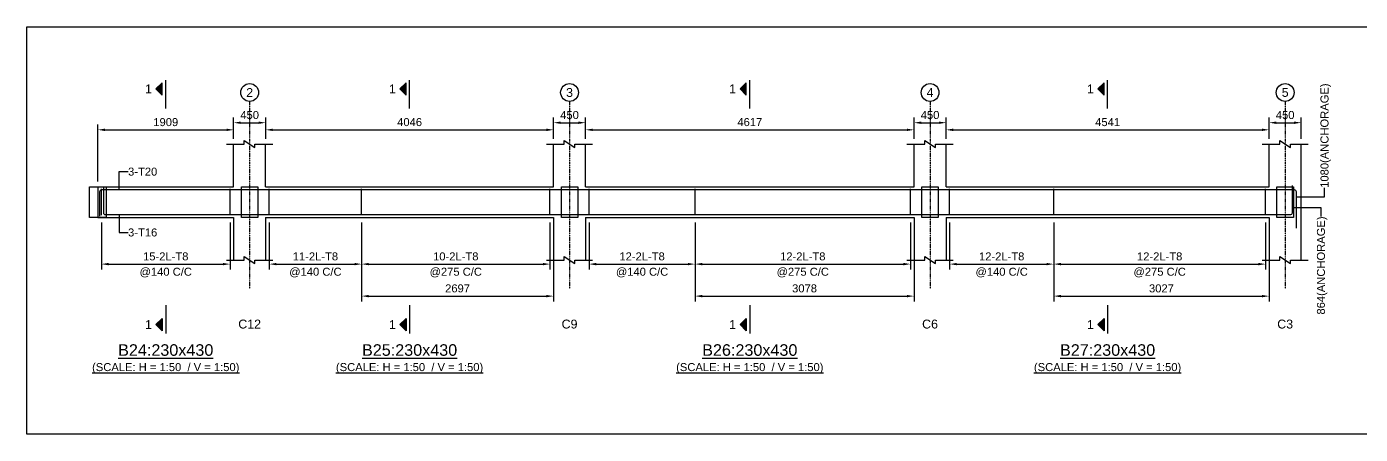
# Model space of a CAD drawing. Header units: inches. Extents: x -816171 to 9366335, y -450961 to 689132.
# Drawn here: x 3297472 to 3334961, y 181531 to 192991 of the extents above; entities that cross this region are included whole.
import ezdxf
from ezdxf.enums import TextEntityAlignment as Align

# ---------------------------------------------------------------- set-up
doc = ezdxf.new("R2010")
doc.units = ezdxf.units.IN
doc.header["$MEASUREMENT"] = 0
doc.linetypes.add('SCCenter', pattern=[1.2, 0.5, -0.3, 0.1, -0.3])
doc.linetypes.add('SCHidden', pattern=[1000, 500, -500])
for name, color, linetype in [('Concrete Line', 2, 'Continuous'), ('Cut Line', 31, 'Continuous'), ('Dimension', 31, 'Continuous'), ('Grid', 8, 'Continuous'), ('Labels', 4, 'Continuous'), ('Labels_Support', 4, 'Continuous'), ('Link', 225, 'Continuous'), ('Reinforcement', 130, 'Continuous'), ('Schedule Border', 60, 'Continuous'), ('Section Mark', 5, 'Continuous'), ('Solid', 25, 'Continuous'), ('Text', 31, 'Continuous'), ('Text_Scale', 31, 'Continuous')]:
    doc.layers.add(name, color=color, linetype=linetype)
doc.styles.add('SC-SansSerif', font='SansSerif')
doc.styles.get("Standard").update_dxf_attribs({"font": 'txt.shx'})
doc.dimstyles.new('SCBBSDimStyl', dxfattribs={"dimtxt": 225, "dimasz": 200, "dimexe": 150, "dimexo": 150, "dimgap": 100, "dimtad": 1, "dimtoh": 1, "dimdec": 0, "dimzin": 0, "dimdsep": 46, "dimtxsty": 'SC-SansSerif', "dimcen": 0.09, "dimclrd": 8, "dimclre": 8, "dimclrt": 31, "dimadec": 0, "dimazin": 0, "dimtfac": 1, "dimtdec": 0, "dimtix": 1, "dimtofl": 0, "dimtmove": 0, "dimatfit": 3, "dimfxl": 1, "dimtolj": 1, "dimtzin": 0, "dimarcsym": 0})
doc.dimstyles.get("Standard").update_dxf_attribs({"dimtxt": 0.18, "dimasz": 0.18, "dimexe": 0.18, "dimexo": 0.0625, "dimgap": 0.09, "dimtad": 0, "dimtih": 1, "dimtoh": 1, "dimdec": 4, "dimzin": 0, "dimdsep": 46, "dimtxsty": 'Standard', "dimcen": 0.09, "dimadec": 0, "dimazin": 0, "dimtfac": 1, "dimtdec": 4, "dimtofl": 0, "dimtmove": 0, "dimatfit": 3, "dimfxl": 1, "dimtolj": 1, "dimtzin": 0, "dimarcsym": 0})

# ---------------------------------------------------------------- blocks, each defined once
blk = doc.blocks.new('*D1151')
at = {"layer": 'DEFPOINTS', "color": 0, "transparency": 16777216}
for p in [(3299572, 187631), (3303190, 187631), (3303190, 186316)]:
    blk.add_point(p, dxfattribs=at)
at = {"layer": 'Dimension', "color": 8, "lineweight": -2, "transparency": 16777216}
for p, q in [((3299572, 187481), (3299572, 186166)), ((3303190, 187481), (3303190, 186166)), ((3299772, 186316), (3302990, 186316))]:
    blk.add_line(p, q, dxfattribs=at)
at = {"layer": 'Dimension', "color": 8, "transparency": 16777216}
for points in [[(3299772, 186349), (3299772, 186282), (3299572, 186316)], [(3302990, 186349), (3302990, 186282), (3303190, 186316)]]:
    blk.add_solid(points, dxfattribs=at)
at = {"layer": 'Dimension', "color": 31, "transparency": 16777216, "char_height": 225, "attachment_point": 5, "style": 'SC-SansSerif'}
for s, insert in [('\\A1;15-2L-T8', (3301381, 186531)), ('\\A1;@140 C/C', (3301381, 186079))]:
    blk.add_mtext(s, dxfattribs=dict(at, insert=insert))
blk = doc.blocks.new('*D1152')
at = {"layer": 'DEFPOINTS', "color": 0, "transparency": 16777216}
for p in [(3304290, 187631), (3306887, 187631), (3306887, 186316)]:
    blk.add_point(p, dxfattribs=at)
at = {"layer": 'Dimension', "color": 8, "lineweight": -2, "transparency": 16777216}
for p, q in [((3304290, 187481), (3304290, 186166)), ((3306887, 187481), (3306887, 186166)), ((3304490, 186316), (3306687, 186316))]:
    blk.add_line(p, q, dxfattribs=at)
at = {"layer": 'Dimension', "color": 8, "transparency": 16777216}
for points in [[(3304490, 186349), (3304490, 186282), (3304290, 186316)], [(3306687, 186349), (3306687, 186282), (3306887, 186316)]]:
    blk.add_solid(points, dxfattribs=at)
at = {"layer": 'Dimension', "color": 31, "transparency": 16777216, "char_height": 225, "attachment_point": 5, "style": 'SC-SansSerif'}
for s, insert in [('\\A1;11-2L-T8', (3305588, 186531)), ('\\A1;@140 C/C', (3305588, 186079))]:
    blk.add_mtext(s, dxfattribs=dict(at, insert=insert))
blk = doc.blocks.new('*D1153')
at = {"layer": 'DEFPOINTS', "color": 0, "transparency": 16777216}
for p in [(3306887, 187631), (3312182, 187631), (3312182, 186316)]:
    blk.add_point(p, dxfattribs=at)
at = {"layer": 'Dimension', "color": 8, "lineweight": -2, "transparency": 16777216}
for p, q in [((3306887, 187481), (3306887, 186166)), ((3312182, 187481), (3312182, 186166)), ((3307087, 186316), (3311982, 186316))]:
    blk.add_line(p, q, dxfattribs=at)
at = {"layer": 'Dimension', "color": 8, "transparency": 16777216}
for points in [[(3307087, 186349), (3307087, 186282), (3306887, 186316)], [(3311982, 186349), (3311982, 186282), (3312182, 186316)]]:
    blk.add_solid(points, dxfattribs=at)
at = {"layer": 'Dimension', "color": 31, "transparency": 16777216, "char_height": 225, "attachment_point": 5, "style": 'SC-SansSerif'}
for s, insert in [('\\A1;10-2L-T8', (3309534, 186531)), ('\\A1;@275 C/C', (3309534, 186079))]:
    blk.add_mtext(s, dxfattribs=dict(at, insert=insert))
blk = doc.blocks.new('*D1154')
at = {"layer": 'DEFPOINTS', "color": 0, "transparency": 16777216}
for p in [(3306887, 187631), (3312282, 187631), (3312282, 185416)]:
    blk.add_point(p, dxfattribs=at)
at = {"layer": 'Dimension', "color": 8, "lineweight": -2, "transparency": 16777216}
for p, q in [((3306887, 187481), (3306887, 185266)), ((3312282, 187481), (3312282, 185266)), ((3307087, 185416), (3312082, 185416))]:
    blk.add_line(p, q, dxfattribs=at)
at = {"layer": 'Dimension', "color": 8, "transparency": 16777216}
for points in [[(3307087, 185449), (3307087, 185382), (3306887, 185416)], [(3312082, 185449), (3312082, 185382), (3312282, 185416)]]:
    blk.add_solid(points, dxfattribs=at)
at = {"layer": 'Dimension', "color": 31, "transparency": 16777216, "insert": (3309584, 185632), "char_height": 225, "attachment_point": 5, "style": 'SC-SansSerif'}
blk.add_mtext('\\A1;2697', dxfattribs=at)
blk = doc.blocks.new('*D1155')
at = {"layer": 'DEFPOINTS', "color": 0, "transparency": 16777216}
for p in [(3313282, 187631), (3316260, 187631), (3316260, 186316)]:
    blk.add_point(p, dxfattribs=at)
at = {"layer": 'Dimension', "color": 8, "lineweight": -2, "transparency": 16777216}
for p, q in [((3313282, 187481), (3313282, 186166)), ((3316260, 187481), (3316260, 186166)), ((3313482, 186316), (3316060, 186316))]:
    blk.add_line(p, q, dxfattribs=at)
at = {"layer": 'Dimension', "color": 8, "transparency": 16777216}
for points in [[(3313482, 186349), (3313482, 186282), (3313282, 186316)], [(3316060, 186349), (3316060, 186282), (3316260, 186316)]]:
    blk.add_solid(points, dxfattribs=at)
at = {"layer": 'Dimension', "color": 31, "transparency": 16777216, "char_height": 225, "attachment_point": 5, "style": 'SC-SansSerif'}
for s, insert in [('\\A1;12-2L-T8', (3314771, 186531)), ('\\A1;@140 C/C', (3314771, 186079))]:
    blk.add_mtext(s, dxfattribs=dict(at, insert=insert))
blk = doc.blocks.new('*D1156')
at = {"layer": 'DEFPOINTS', "color": 0, "transparency": 16777216}
for p in [(3316260, 187631), (3322316, 187631), (3322316, 186316)]:
    blk.add_point(p, dxfattribs=at)
at = {"layer": 'Dimension', "color": 8, "lineweight": -2, "transparency": 16777216}
for p, q in [((3316260, 187481), (3316260, 186166)), ((3322316, 187481), (3322316, 186166)), ((3316460, 186316), (3322116, 186316))]:
    blk.add_line(p, q, dxfattribs=at)
at = {"layer": 'Dimension', "color": 8, "transparency": 16777216}
for points in [[(3316460, 186349), (3316460, 186282), (3316260, 186316)], [(3322116, 186349), (3322116, 186282), (3322316, 186316)]]:
    blk.add_solid(points, dxfattribs=at)
at = {"layer": 'Dimension', "color": 31, "transparency": 16777216, "char_height": 225, "attachment_point": 5, "style": 'SC-SansSerif'}
for s, insert in [('\\A1;12-2L-T8', (3319288, 186531)), ('\\A1;@275 C/C', (3319288, 186079))]:
    blk.add_mtext(s, dxfattribs=dict(at, insert=insert))
blk = doc.blocks.new('*D1157')
at = {"layer": 'DEFPOINTS', "color": 0, "transparency": 16777216}
for p in [(3316260, 187631), (3322416, 187631), (3322416, 185416)]:
    blk.add_point(p, dxfattribs=at)
at = {"layer": 'Dimension', "color": 8, "lineweight": -2, "transparency": 16777216}
for p, q in [((3316260, 187481), (3316260, 185266)), ((3322416, 187481), (3322416, 185266)), ((3316460, 185416), (3322216, 185416))]:
    blk.add_line(p, q, dxfattribs=at)
at = {"layer": 'Dimension', "color": 8, "transparency": 16777216}
for points in [[(3316460, 185449), (3316460, 185382), (3316260, 185416)], [(3322216, 185449), (3322216, 185382), (3322416, 185416)]]:
    blk.add_solid(points, dxfattribs=at)
at = {"layer": 'Dimension', "color": 31, "transparency": 16777216, "insert": (3319338, 185632), "char_height": 225, "attachment_point": 5, "style": 'SC-SansSerif'}
blk.add_mtext('\\A1;3078', dxfattribs=at)
blk = doc.blocks.new('*D1158')
at = {"layer": 'DEFPOINTS', "color": 0, "transparency": 16777216}
for p in [(3323416, 187631), (3326343, 187631), (3326343, 186316)]:
    blk.add_point(p, dxfattribs=at)
at = {"layer": 'Dimension', "color": 8, "lineweight": -2, "transparency": 16777216}
for p, q in [((3323416, 187481), (3323416, 186166)), ((3326343, 187481), (3326343, 186166)), ((3323616, 186316), (3326143, 186316))]:
    blk.add_line(p, q, dxfattribs=at)
at = {"layer": 'Dimension', "color": 8, "transparency": 16777216}
for points in [[(3323616, 186349), (3323616, 186282), (3323416, 186316)], [(3326143, 186349), (3326143, 186282), (3326343, 186316)]]:
    blk.add_solid(points, dxfattribs=at)
at = {"layer": 'Dimension', "color": 31, "transparency": 16777216, "char_height": 225, "attachment_point": 5, "style": 'SC-SansSerif'}
for s, insert in [('\\A1;12-2L-T8', (3324879, 186531)), ('\\A1;@140 C/C', (3324879, 186079))]:
    blk.add_mtext(s, dxfattribs=dict(at, insert=insert))
blk = doc.blocks.new('*D1159')
at = {"layer": 'DEFPOINTS', "color": 0, "transparency": 16777216}
for p in [(3326343, 187631), (3332298, 187631), (3332298, 186316)]:
    blk.add_point(p, dxfattribs=at)
at = {"layer": 'Dimension', "color": 8, "lineweight": -2, "transparency": 16777216}
for p, q in [((3326343, 187481), (3326343, 186166)), ((3332298, 187481), (3332298, 186166)), ((3326543, 186316), (3332098, 186316))]:
    blk.add_line(p, q, dxfattribs=at)
at = {"layer": 'Dimension', "color": 8, "transparency": 16777216}
for points in [[(3326543, 186349), (3326543, 186282), (3326343, 186316)], [(3332098, 186349), (3332098, 186282), (3332298, 186316)]]:
    blk.add_solid(points, dxfattribs=at)
at = {"layer": 'Dimension', "color": 31, "transparency": 16777216, "char_height": 225, "attachment_point": 5, "style": 'SC-SansSerif'}
for s, insert in [('\\A1;12-2L-T8', (3329320, 186531)), ('\\A1;@275 C/C', (3329320, 186079))]:
    blk.add_mtext(s, dxfattribs=dict(at, insert=insert))
blk = doc.blocks.new('*D1160')
at = {"layer": 'DEFPOINTS', "color": 0, "transparency": 16777216}
for p in [(3326343, 187631), (3332398, 187631), (3332398, 185416)]:
    blk.add_point(p, dxfattribs=at)
at = {"layer": 'Dimension', "color": 8, "lineweight": -2, "transparency": 16777216}
for p, q in [((3326343, 187481), (3326343, 185266)), ((3332398, 187481), (3332398, 185266)), ((3326543, 185416), (3332198, 185416))]:
    blk.add_line(p, q, dxfattribs=at)
at = {"layer": 'Dimension', "color": 8, "transparency": 16777216}
for points in [[(3326543, 185449), (3326543, 185382), (3326343, 185416)], [(3332198, 185449), (3332198, 185382), (3332398, 185416)]]:
    blk.add_solid(points, dxfattribs=at)
at = {"layer": 'Dimension', "color": 31, "transparency": 16777216, "insert": (3329370, 185632), "char_height": 225, "attachment_point": 5, "style": 'SC-SansSerif'}
blk.add_mtext('\\A1;3027', dxfattribs=at)
blk = doc.blocks.new('*D1173')
at = {"layer": 'DEFPOINTS', "color": 0, "transparency": 16777216}
for p in [(3303290, 190091), (3303290, 189691), (3299472, 188491)]:
    blk.add_point(p, dxfattribs=at)
at = {"layer": 'Dimension', "color": 8, "lineweight": -2, "transparency": 16777216}
for p, q in [((3299472, 188641), (3299472, 190241)), ((3299672, 190091), (3303090, 190091)), ((3303290, 189841), (3303290, 190241))]:
    blk.add_line(p, q, dxfattribs=at)
at = {"layer": 'Dimension', "color": 8, "transparency": 16777216}
for points in [[(3299672, 190124), (3299672, 190057), (3299472, 190091)], [(3303090, 190124), (3303090, 190057), (3303290, 190091)]]:
    blk.add_solid(points, dxfattribs=at)
at = {"layer": 'Dimension', "color": 31, "transparency": 16777216, "insert": (3301381, 190306), "char_height": 225, "attachment_point": 5, "style": 'SC-SansSerif'}
blk.add_mtext('\\A1;1909', dxfattribs=at)
blk = doc.blocks.new('*D1174')
at = {"layer": 'DEFPOINTS', "color": 0, "transparency": 16777216}
for p in [(3312282, 190091), (3304190, 189691), (3312282, 189691)]:
    blk.add_point(p, dxfattribs=at)
at = {"layer": 'Dimension', "color": 8, "lineweight": -2, "transparency": 16777216}
for p, q in [((3304190, 189841), (3304190, 190241)), ((3304390, 190091), (3312082, 190091)), ((3312282, 189841), (3312282, 190241))]:
    blk.add_line(p, q, dxfattribs=at)
at = {"layer": 'Dimension', "color": 8, "transparency": 16777216}
for points in [[(3304390, 190124), (3304390, 190057), (3304190, 190091)], [(3312082, 190124), (3312082, 190057), (3312282, 190091)]]:
    blk.add_solid(points, dxfattribs=at)
at = {"layer": 'Dimension', "color": 31, "transparency": 16777216, "insert": (3308236, 190307), "char_height": 225, "attachment_point": 5, "style": 'SC-SansSerif'}
blk.add_mtext('\\A1;4046', dxfattribs=at)
blk = doc.blocks.new('*D1175')
at = {"layer": 'DEFPOINTS', "color": 0, "transparency": 16777216}
for p in [(3322416, 190091), (3313182, 189691), (3322416, 189691)]:
    blk.add_point(p, dxfattribs=at)
at = {"layer": 'Dimension', "color": 8, "lineweight": -2, "transparency": 16777216}
for p, q in [((3313182, 189841), (3313182, 190241)), ((3313382, 190091), (3322216, 190091)), ((3322416, 189841), (3322416, 190241))]:
    blk.add_line(p, q, dxfattribs=at)
at = {"layer": 'Dimension', "color": 8, "transparency": 16777216}
for points in [[(3313382, 190124), (3313382, 190057), (3313182, 190091)], [(3322216, 190124), (3322216, 190057), (3322416, 190091)]]:
    blk.add_solid(points, dxfattribs=at)
at = {"layer": 'Dimension', "color": 31, "transparency": 16777216, "insert": (3317799, 190307), "char_height": 225, "attachment_point": 5, "style": 'SC-SansSerif'}
blk.add_mtext('\\A1;4617', dxfattribs=at)
blk = doc.blocks.new('*D1176')
at = {"layer": 'DEFPOINTS', "color": 0, "transparency": 16777216}
for p in [(3332398, 190091), (3323316, 189691), (3332398, 189691)]:
    blk.add_point(p, dxfattribs=at)
at = {"layer": 'Dimension', "color": 8, "lineweight": -2, "transparency": 16777216}
for p, q in [((3323316, 189841), (3323316, 190241)), ((3323516, 190091), (3332198, 190091)), ((3332398, 189841), (3332398, 190241))]:
    blk.add_line(p, q, dxfattribs=at)
at = {"layer": 'Dimension', "color": 8, "transparency": 16777216}
for points in [[(3323516, 190124), (3323516, 190057), (3323316, 190091)], [(3332198, 190124), (3332198, 190057), (3332398, 190091)]]:
    blk.add_solid(points, dxfattribs=at)
at = {"layer": 'Dimension', "color": 31, "transparency": 16777216, "insert": (3327857, 190306), "char_height": 225, "attachment_point": 5, "style": 'SC-SansSerif'}
blk.add_mtext('\\A1;4541', dxfattribs=at)
blk = doc.blocks.new('*D1177')
at = {"layer": 'DEFPOINTS', "color": 0, "transparency": 16777216}
for p in [(3304190, 190291), (3303290, 189691), (3304190, 189691)]:
    blk.add_point(p, dxfattribs=at)
at = {"layer": 'Dimension', "color": 8, "lineweight": -2, "transparency": 16777216}
for p, q in [((3303290, 189841), (3303290, 190441)), ((3303490, 190291), (3303990, 190291)), ((3304190, 189841), (3304190, 190441))]:
    blk.add_line(p, q, dxfattribs=at)
at = {"layer": 'Dimension', "color": 8, "transparency": 16777216}
for points in [[(3303490, 190324), (3303490, 190257), (3303290, 190291)], [(3303990, 190324), (3303990, 190257), (3304190, 190291)]]:
    blk.add_solid(points, dxfattribs=at)
at = {"layer": 'Dimension', "color": 31, "transparency": 16777216, "insert": (3303740, 190506), "char_height": 225, "attachment_point": 5, "style": 'SC-SansSerif'}
blk.add_mtext('\\A1;450', dxfattribs=at)
blk = doc.blocks.new('*D1178')
at = {"layer": 'DEFPOINTS', "color": 0, "transparency": 16777216}
for p in [(3313182, 190291), (3312282, 189691), (3313182, 189691)]:
    blk.add_point(p, dxfattribs=at)
at = {"layer": 'Dimension', "color": 8, "lineweight": -2, "transparency": 16777216}
for p, q in [((3312282, 189841), (3312282, 190441)), ((3312482, 190291), (3312982, 190291)), ((3313182, 189841), (3313182, 190441))]:
    blk.add_line(p, q, dxfattribs=at)
at = {"layer": 'Dimension', "color": 8, "transparency": 16777216}
for points in [[(3312482, 190324), (3312482, 190257), (3312282, 190291)], [(3312982, 190324), (3312982, 190257), (3313182, 190291)]]:
    blk.add_solid(points, dxfattribs=at)
at = {"layer": 'Dimension', "color": 31, "transparency": 16777216, "insert": (3312732, 190506), "char_height": 225, "attachment_point": 5, "style": 'SC-SansSerif'}
blk.add_mtext('\\A1;450', dxfattribs=at)
blk = doc.blocks.new('*D1179')
at = {"layer": 'DEFPOINTS', "color": 0, "transparency": 16777216}
for p in [(3323316, 190291), (3322416, 189691), (3323316, 189691)]:
    blk.add_point(p, dxfattribs=at)
at = {"layer": 'Dimension', "color": 8, "lineweight": -2, "transparency": 16777216}
for p, q in [((3322416, 189841), (3322416, 190441)), ((3322616, 190291), (3323116, 190291)), ((3323316, 189841), (3323316, 190441))]:
    blk.add_line(p, q, dxfattribs=at)
at = {"layer": 'Dimension', "color": 8, "transparency": 16777216}
for points in [[(3322616, 190324), (3322616, 190257), (3322416, 190291)], [(3323116, 190324), (3323116, 190257), (3323316, 190291)]]:
    blk.add_solid(points, dxfattribs=at)
at = {"layer": 'Dimension', "color": 31, "transparency": 16777216, "insert": (3322866, 190506), "char_height": 225, "attachment_point": 5, "style": 'SC-SansSerif'}
blk.add_mtext('\\A1;450', dxfattribs=at)
blk = doc.blocks.new('*D1180')
at = {"layer": 'DEFPOINTS', "color": 0, "transparency": 16777216}
for p in [(3333298, 190291), (3332398, 189691), (3333298, 189691)]:
    blk.add_point(p, dxfattribs=at)
at = {"layer": 'Dimension', "color": 8, "lineweight": -2, "transparency": 16777216}
for p, q in [((3332398, 189841), (3332398, 190441)), ((3332598, 190291), (3333098, 190291)), ((3333298, 189841), (3333298, 190441))]:
    blk.add_line(p, q, dxfattribs=at)
at = {"layer": 'Dimension', "color": 8, "transparency": 16777216}
for points in [[(3332598, 190324), (3332598, 190257), (3332398, 190291)], [(3333098, 190324), (3333098, 190257), (3333298, 190291)]]:
    blk.add_solid(points, dxfattribs=at)
at = {"layer": 'Dimension', "color": 31, "transparency": 16777216, "insert": (3332848, 190506), "char_height": 225, "attachment_point": 5, "style": 'SC-SansSerif'}
blk.add_mtext('\\A1;450', dxfattribs=at)

msp = doc.modelspace()

# ---------------------------------------------------------------- hatches: boundary and pattern name
at = {"layer": 'Solid'}
for points in [[(3301280.66025, 191415.52424), (3301105.66025, 191240.52424), (3301280.66025, 191065.52424), (3301280.66025, 191415.52424)], [(3308136.16025, 191415.52424), (3307961.16025, 191240.52424), (3308136.16025, 191065.52424), (3308136.16025, 191415.52424)], [(3317698.66025, 191415.52424), (3317523.66025, 191240.52424), (3317698.66025, 191065.52424), (3317698.66025, 191415.52424)], [(3327756.66025, 191415.52424), (3327581.66025, 191240.52424), (3327756.66025, 191065.52424), (3327756.66025, 191415.52424)], [(3301280.66025, 184440.52424), (3301105.66025, 184615.52424), (3301280.66025, 184790.52424), (3301280.66025, 184440.52424)], [(3308136.16025, 184440.52424), (3307961.16025, 184615.52424), (3308136.16025, 184790.52424), (3308136.16025, 184440.52424)], [(3317698.66025, 184440.52424), (3317523.66025, 184615.52424), (3317698.66025, 184790.52424), (3317698.66025, 184440.52424)], [(3327756.66025, 184440.52424), (3327581.66025, 184615.52424), (3327756.66025, 184790.52424), (3327756.66025, 184440.52424)]]:
    msp.add_hatch(color=256, dxfattribs=at).paths.add_polyline_path(points, flags=0)

# ---------------------------------------------------------------- linework, layer by layer
at = {"layer": 'Concrete Line'}
for p, q in [((3303289.66025, 188490.52424), (3303289.66025, 189690.52424)), ((3304189.66025, 188490.52424), (3304189.66025, 189690.52424)), ((3312281.66025, 188490.52424), (3312281.66025, 189690.52424)), ((3313181.66025, 188490.52424), (3313181.66025, 189690.52424)), ((3322415.66025, 188490.52424), (3322415.66025, 189690.52424)), ((3323315.66025, 188490.52424), (3323315.66025, 189690.52424)), ((3332397.66025, 188490.52424), (3332397.66025, 189690.52424)), ((3333297.66025, 186430.52424), (3333297.66025, 189690.52424)), ((3299471.66025, 188490.52424), (3299471.66025, 187630.52424)), ((3303289.66025, 187630.52424), (3303289.66025, 186430.52424)), ((3304189.66025, 187630.52424), (3304189.66025, 186430.52424)), ((3312281.66025, 187630.52424), (3312281.66025, 186430.52424)), ((3313181.66025, 187630.52424), (3313181.66025, 186430.52424)), ((3322415.66025, 187630.52424), (3322415.66025, 186430.52424)), ((3323315.66025, 187630.52424), (3323315.66025, 186430.52424)), ((3332397.66025, 187630.52424), (3332397.66025, 186430.52424))]:
    msp.add_line(p, q, dxfattribs=at)
for points in [[(3299241.66025, 188490.52424), (3299701.66025, 188490.52424), (3299701.66025, 188490.52424), (3299701.66025, 187630.52424), (3299701.66025, 187630.52424), (3299241.66025, 187630.52424), (3299241.66025, 187630.52424), (3299241.66025, 188490.52424)], [(3303509.66025, 188490.52424), (3303969.66025, 188490.52424), (3303969.66025, 188490.52424), (3303969.66025, 187630.52424), (3303969.66025, 187630.52424), (3303509.66025, 187630.52424), (3303509.66025, 187630.52424), (3303509.66025, 188490.52424)], [(3312501.66025, 188490.52424), (3312961.66025, 188490.52424), (3312961.66025, 188490.52424), (3312961.66025, 187630.52424), (3312961.66025, 187630.52424), (3312501.66025, 187630.52424), (3312501.66025, 187630.52424), (3312501.66025, 188490.52424)], [(3322635.66025, 188490.52424), (3323095.66025, 188490.52424), (3323095.66025, 188490.52424), (3323095.66025, 187630.52424), (3323095.66025, 187630.52424), (3322635.66025, 187630.52424), (3322635.66025, 187630.52424), (3322635.66025, 188490.52424)], [(3332617.66025, 188490.52424), (3333077.66025, 188490.52424), (3333077.66025, 188490.52424), (3333077.66025, 187630.52424), (3333077.66025, 187630.52424), (3332617.66025, 187630.52424), (3332617.66025, 187630.52424), (3332617.66025, 188490.52424)]]:
    msp.add_lwpolyline(points, close=True, dxfattribs=at)
at = {"layer": 'Concrete Line', "linetype": 'SCHidden'}
for points in [[(3299241.66025, 188490.52424), (3299701.66025, 188490.52424), (3299701.66025, 188490.52424), (3299701.66025, 187630.52424), (3299701.66025, 187630.52424), (3299241.66025, 187630.52424), (3299241.66025, 187630.52424), (3299241.66025, 188490.52424)], [(3303509.66025, 188490.52424), (3303969.66025, 188490.52424), (3303969.66025, 188490.52424), (3303969.66025, 187630.52424), (3303969.66025, 187630.52424), (3303509.66025, 187630.52424), (3303509.66025, 187630.52424), (3303509.66025, 188490.52424)], [(3312501.66025, 188490.52424), (3312961.66025, 188490.52424), (3312961.66025, 188490.52424), (3312961.66025, 187630.52424), (3312961.66025, 187630.52424), (3312501.66025, 187630.52424), (3312501.66025, 187630.52424), (3312501.66025, 188490.52424)], [(3322635.66025, 188490.52424), (3323095.66025, 188490.52424), (3323095.66025, 188490.52424), (3323095.66025, 187630.52424), (3323095.66025, 187630.52424), (3322635.66025, 187630.52424), (3322635.66025, 187630.52424), (3322635.66025, 188490.52424)], [(3332617.66025, 188490.52424), (3333077.66025, 188490.52424), (3333077.66025, 188490.52424), (3333077.66025, 187630.52424), (3333077.66025, 187630.52424), (3332617.66025, 187630.52424), (3332617.66025, 187630.52424), (3332617.66025, 188490.52424)]]:
    msp.add_lwpolyline(points, close=True, dxfattribs=at)
at = {"layer": 'Concrete Line'}
for points in [[(3299471.66025, 188490.52424), (3303289.66025, 188490.52424)], [(3304189.66025, 188490.52424), (3312281.66025, 188490.52424)], [(3313181.66025, 188490.52424), (3322415.66025, 188490.52424)], [(3323315.66025, 188490.52424), (3332397.66025, 188490.52424)], [(3299471.66025, 187630.52424), (3303289.66025, 187630.52424)], [(3304189.66025, 187630.52424), (3312281.66025, 187630.52424)], [(3313181.66025, 187630.52424), (3322415.66025, 187630.52424)], [(3323315.66025, 187630.52424), (3332397.66025, 187630.52424)]]:
    msp.add_lwpolyline(points, dxfattribs=at)
at = {"layer": 'Cut Line'}
for points in [[(3303089.66025, 189690.52424), (3303589.66025, 189690.52424), (3303589.66025, 189790.52424), (3303889.66025, 189590.52424), (3303889.66025, 189690.52424), (3304389.66025, 189690.52424)], [(3312081.66025, 189690.52424), (3312581.66025, 189690.52424), (3312581.66025, 189790.52424), (3312881.66025, 189590.52424), (3312881.66025, 189690.52424), (3313381.66025, 189690.52424)], [(3322215.66025, 189690.52424), (3322715.66025, 189690.52424), (3322715.66025, 189790.52424), (3323015.66025, 189590.52424), (3323015.66025, 189690.52424), (3323515.66025, 189690.52424)], [(3332197.66025, 189690.52424), (3332697.66025, 189690.52424), (3332697.66025, 189790.52424), (3332997.66025, 189590.52424), (3332997.66025, 189690.52424), (3333497.66025, 189690.52424)], [(3303089.66025, 186430.52424), (3303589.66025, 186430.52424), (3303589.66025, 186530.52424), (3303889.66025, 186330.52424), (3303889.66025, 186430.52424), (3304389.66025, 186430.52424)], [(3312081.66025, 186430.52424), (3312581.66025, 186430.52424), (3312581.66025, 186530.52424), (3312881.66025, 186330.52424), (3312881.66025, 186430.52424), (3313381.66025, 186430.52424)], [(3322215.66025, 186430.52424), (3322715.66025, 186430.52424), (3322715.66025, 186530.52424), (3323015.66025, 186330.52424), (3323015.66025, 186430.52424), (3323515.66025, 186430.52424)], [(3332197.66025, 186430.52424), (3332697.66025, 186430.52424), (3332697.66025, 186530.52424), (3332997.66025, 186330.52424), (3332997.66025, 186430.52424), (3333497.66025, 186430.52424)]]:
    msp.add_lwpolyline(points, dxfattribs=at)
at = {"layer": 'Grid', "linetype": 'SCCenter'}
for p, q in [((3303739.66025, 190890.52424), (3303739.66025, 185630.52424)), ((3312731.66025, 190890.52424), (3312731.66025, 185630.52424)), ((3322865.66025, 190890.52424), (3322865.66025, 185630.52424)), ((3332847.66025, 190890.52424), (3332847.66025, 185630.52424))]:
    msp.add_line(p, q, dxfattribs=at)
at = {"layer": 'Grid'}
for centre in [(3303739.66025, 191140.52424), (3312731.66025, 191140.52424), (3322865.66025, 191140.52424), (3332847.66025, 191140.52424)]:
    msp.add_circle(centre, 250, dxfattribs=at)
at = {"layer": 'Link'}
for p, q in [((3299571.66025, 187690.52424), (3299571.66025, 188430.52424)), ((3303189.66025, 187690.52424), (3303189.66025, 188430.52424)), ((3304289.66025, 187690.52424), (3304289.66025, 188430.52424)), ((3306886.99959, 187690.52424), (3306886.99959, 188430.52424)), ((3312181.66025, 187690.52424), (3312181.66025, 188430.52424)), ((3313281.66025, 187690.52424), (3313281.66025, 188430.52424)), ((3316259.66633, 187690.52424), (3316259.66633, 188430.52424)), ((3322315.66025, 187690.52424), (3322315.66025, 188430.52424)), ((3323415.66025, 187690.52424), (3323415.66025, 188430.52424)), ((3326342.99965, 187690.52424), (3326342.99965, 188430.52424)), ((3332297.66025, 187690.52424), (3332297.66025, 188430.52424))]:
    msp.add_line(p, q, dxfattribs=at)
at = {"layer": 'Reinforcement'}
for points in [[(3299531.66025, 187660.52424), (3299531.66025, 188360.52424, -0.4142135624), (3299581.66025, 188410.52424), (3333102.66936, 188410.52424, -0.4142135343), (3333152.66936, 188360.52424), (3333152.66936, 187326.52424)], [(3299631.66025, 188460.52424), (3299631.66025, 187756.52424, 0.4142135624), (3299681.66025, 187706.52424), (3333004.65575, 187706.52424, 0.414213561), (3333054.65575, 187756.52424), (3333054.65575, 188522.52424)]]:
    msp.add_lwpolyline(points, format="xyb", dxfattribs=at)
at = {"layer": 'Schedule Border'}
msp.add_lwpolyline([(3297471.66025, 192990.52424), (3392996.66936, 192990.52424), (3392996.66936, 181530.52424), (3297471.66025, 181530.52424)], close=True, dxfattribs=at)
at = {"layer": 'Section Mark'}
for points in [[(3301280.66025, 191415.52424), (3301105.66025, 191240.52424), (3301280.66025, 191065.52424), (3301280.66025, 191415.52424)], [(3301380.66025, 190690.52424), (3301380.66025, 191490.52424)], [(3308136.16025, 191415.52424), (3307961.16025, 191240.52424), (3308136.16025, 191065.52424), (3308136.16025, 191415.52424)], [(3308236.16025, 190690.52424), (3308236.16025, 191490.52424)], [(3317698.66025, 191415.52424), (3317523.66025, 191240.52424), (3317698.66025, 191065.52424), (3317698.66025, 191415.52424)], [(3317798.66025, 190690.52424), (3317798.66025, 191490.52424)], [(3327756.66025, 191415.52424), (3327581.66025, 191240.52424), (3327756.66025, 191065.52424), (3327756.66025, 191415.52424)], [(3327856.66025, 190690.52424), (3327856.66025, 191490.52424)], [(3301380.66025, 185165.52424), (3301380.66025, 184365.52424)], [(3308236.16025, 185165.52424), (3308236.16025, 184365.52424)], [(3317798.66025, 185165.52424), (3317798.66025, 184365.52424)], [(3327856.66025, 185165.52424), (3327856.66025, 184365.52424)], [(3301280.66025, 184440.52424), (3301105.66025, 184615.52424), (3301280.66025, 184790.52424), (3301280.66025, 184440.52424)], [(3308136.16025, 184440.52424), (3307961.16025, 184615.52424), (3308136.16025, 184790.52424), (3308136.16025, 184440.52424)], [(3317698.66025, 184440.52424), (3317523.66025, 184615.52424), (3317698.66025, 184790.52424), (3317698.66025, 184440.52424)], [(3327756.66025, 184440.52424), (3327581.66025, 184615.52424), (3327756.66025, 184790.52424), (3327756.66025, 184440.52424)]]:
    msp.add_lwpolyline(points, dxfattribs=at)

# ---------------------------------------------------------------- texts
at = {"layer": 'Grid', "style": 'SC-SansSerif'}
for s, p in [('2', (3303739.66025, 191140.52424)), ('3', (3312731.66025, 191140.52424)), ('4', (3322865.66025, 191140.52424)), ('5', (3332847.66025, 191140.52424))]:
    msp.add_text(s, height=250, dxfattribs=at).set_placement(p, align=Align.MIDDLE)
at = {"layer": 'Labels', "style": 'SC-SansSerif'}
for s, p in [('%%uB24:230x430', (3301380.66025, 183640.52424)), ('%%uB25:230x430', (3308235.66025, 183640.52424)), ('%%uB26:230x430', (3317798.66025, 183640.52424)), ('%%uB27:230x430', (3327856.66025, 183640.52424))]:
    msp.add_text(s, height=325, dxfattribs=at).set_placement(p, align=Align.BOTTOM_CENTER)
at = {"layer": 'Labels_Support', "style": 'SC-SansSerif'}
for s, p in [('C12', (3303739.66025, 184430.52424)), ('C9', (3312731.66025, 184430.52424)), ('C6', (3322865.66025, 184430.52424)), ('C3', (3332847.66025, 184430.52424))]:
    msp.add_text(s, height=250, dxfattribs=at).set_placement(p, align=Align.BOTTOM_CENTER)
at = {"layer": 'Section Mark', "style": 'SC-SansSerif'}
for p in [(3300993.16025, 191240.52424), (3307848.66025, 191240.52424), (3317411.16025, 191240.52424), (3327469.16025, 191240.52424), (3300993.16025, 184615.52424), (3307848.66025, 184615.52424), (3317411.16025, 184615.52424), (3327469.16025, 184615.52424)]:
    msp.add_text('1', height=250, dxfattribs=at).set_placement(p, align=Align.MIDDLE_RIGHT)
at = {"layer": 'Text', "style": 'SC-SansSerif'}
msp.add_text('1080(ANCHORAGE)', height=225, rotation=90, dxfattribs=at).set_placement((3333953.66025, 188460.52424), align=Align.MIDDLE_LEFT)
for s, p in [('3-T20', (3300321.66025, 188915.52424)), ('3-T16', (3300321.66025, 187205.52424))]:
    msp.add_text(s, height=225, dxfattribs=at).set_placement(p, align=Align.MIDDLE_LEFT)
msp.add_text('864(ANCHORAGE)', height=225, rotation=90, dxfattribs=at).set_placement((3333853.66025, 187656.52424), align=Align.MIDDLE_RIGHT)
at = {"layer": 'Text_Scale', "style": 'SC-SansSerif'}
for p in [(3301380.66025, 183240.52424), (3308235.66025, 183240.52424), (3317798.66025, 183240.52424), (3327856.66025, 183240.52424)]:
    msp.add_text('%%u(SCALE: H = 1:50  / V = 1:50)', height=225, dxfattribs=at).set_placement(p, align=Align.BOTTOM_CENTER)

# ---------------------------------------------------------------- dimensions: what is measured, and where the dimension line sits
at = {"layer": 'Dimension'}
for base, p1, p2, text, picture, middle in [((3303289.66025, 190090.52424), (3299471.66025, 188490.52424), (3303289.66025, 189690.52424), '1909', '*D1173', (3301380.66025, 190306.4193)), ((3304189.66025, 190290.52424), (3303289.66025, 189690.52424), (3304189.66025, 189690.52424), '450', '*D1177', (3303739.66025, 190506.4193)), ((3312281.66025, 190090.52424), (3304189.66025, 189690.52424), (3312281.66025, 189690.52424), '4046', '*D1174', (3308235.66025, 190306.57362)), ((3313181.66025, 190290.52424), (3312281.66025, 189690.52424), (3313181.66025, 189690.52424), '450', '*D1178', (3312731.66025, 190506.4193)), ((3322415.66025, 190090.52424), (3313181.66025, 189690.52424), (3322415.66025, 189690.52424), '4617', '*D1175', (3317798.66025, 190306.57362)), ((3323315.66025, 190290.52424), (3322415.66025, 189690.52424), (3323315.66025, 189690.52424), '450', '*D1179', (3322865.66025, 190506.4193)), ((3332397.66025, 190090.52424), (3323315.66025, 189690.52424), (3332397.66025, 189690.52424), '4541', '*D1176', (3327856.66025, 190306.4193)), ((3333297.66025, 190290.52424), (3332397.66025, 189690.52424), (3333297.66025, 189690.52424), '450', '*D1180', (3332847.66025, 190506.4193)), ((3303189.66025, 186315.52424), (3299571.66025, 187630.52424), (3303189.66025, 187630.52424), '15-2L-T8\\X@140 C/C', '*D1151', (3301380.66025, 186315.52424)), ((3306886.99955, 186315.52424), (3304289.66025, 187630.52424), (3306886.99955, 187630.52424), '11-2L-T8\\X@140 C/C', '*D1152', (3305588.3299, 186315.52424)), ((3312181.66025, 186315.52424), (3306886.99955, 187630.52424), (3312181.66025, 187630.52424), '10-2L-T8\\X@275 C/C', '*D1153', (3309534.3299, 186315.52424)), ((3312281.66025, 185415.52424), (3306886.99955, 187630.52424), (3312281.66025, 187630.52424), '2697', '*D1154', (3309584.3299, 185631.57362)), ((3316259.66635, 186315.52424), (3313281.66025, 187630.52424), (3316259.66635, 187630.52424), '12-2L-T8\\X@140 C/C', '*D1155', (3314770.6633, 186315.52424)), ((3322315.66025, 186315.52424), (3316259.66635, 187630.52424), (3322315.66025, 187630.52424), '12-2L-T8\\X@275 C/C', '*D1156', (3319287.6633, 186315.52424)), ((3322415.66025, 185415.52424), (3316259.66635, 187630.52424), (3322415.66025, 187630.52424), '3078', '*D1157', (3319337.6633, 185631.57362)), ((3326342.99965, 186315.52424), (3323415.66025, 187630.52424), (3326342.99965, 187630.52424), '12-2L-T8\\X@140 C/C', '*D1158', (3324879.32995, 186315.52424)), ((3332297.66025, 186315.52424), (3326342.99965, 187630.52424), (3332297.66025, 187630.52424), '12-2L-T8\\X@275 C/C', '*D1159', (3329320.32995, 186315.52424)), ((3332397.66025, 185415.52424), (3326342.99965, 187630.52424), (3332397.66025, 187630.52424), '3027', '*D1160', (3329370.32995, 185631.57362))]:
    dim = msp.add_linear_dim(base=base, p1=p1, p2=p2, text=text, dimstyle='SCBBSDimStyl', dxfattribs=at)
    dim.commit()
    dim.dimension.update_dxf_attribs({"geometry": picture, "text_midpoint": middle})

# ---------------------------------------------------------------- leaders
at = {"layer": 'Dimension', "color": 8}
for points in [[(3300071.66025, 188410.52424), (3300071.66025, 188915.52424), (3300321.66025, 188915.52424)], [(3333153.66025, 188210.52424), (3333953.66025, 188210.52424), (3333953.66025, 188460.52424)], [(3333053.66025, 187906.52424), (3333853.66025, 187906.52424), (3333853.66025, 187656.52424)], [(3300071.66025, 187706.52424), (3300071.66025, 187205.52424), (3300321.66025, 187205.52424)]]:
    msp.add_leader(points, dimstyle='Standard', dxfattribs=at)

doc.saveas('drawing.dxf')
